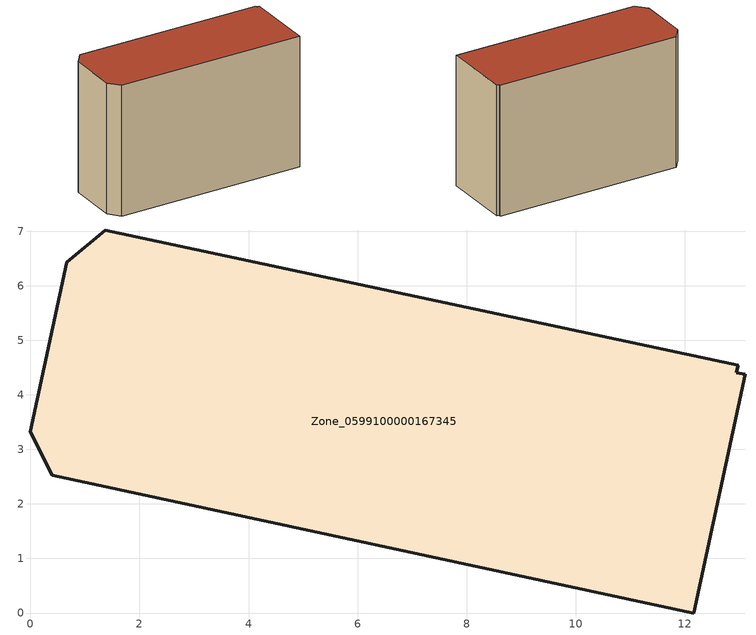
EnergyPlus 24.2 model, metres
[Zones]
Zone_0599100000167345
 floor ground (C_G): 1.37,7.02 12.98,4.54 12.95,4.41 13.11,4.38 12.16,0 0.4,2.52 0,3.33 0.67,6.43 z0
 wall outside (C_F): 0.67,6.43 0,3.33 0.4,2.52 12.16,0 13.11,4.38 12.95,4.41 12.98,4.54 1.37,7.02 0.67,6.43 z0:8.41
 roof outside (C_R): 12.98,4.54 1.37,7.02 0.67,6.43 0,3.33 0.4,2.52 12.16,0 13.11,4.38 12.95,4.41 z8.41
[BUILDING]
Pand.0599100000167345: North Axis=0; Terrain=City; Loads Convergence Tolerance Value=0.04; Temperature Convergence Tolerance Value=0.4; Solar Distribution=FullExterior; Maximum Number of Warmup Days=25; Minimum Number of Warmup Days=1
[Site:Location]
Rotterdam.The.Hague.AP_ZH_NLD Design_Conditions: Latitude=51.96; Longitude=4.45; Time Zone=1; Elevation=-4.5
[SITE:GROUNDTEMPERATURE:BUILDINGSURFACE]
18, 18, 18, 18, 18, 18, 18, 18, 18, 18, 18, 18
[MATERIAL] Thermal Absorptance=0.9; Solar Absorptance=0.7; Visible Absorptance=0.7
Name | Roughness | Thickness | Conductivity | Density | Specific Heat
G.TC.1975-1991 | MediumSmooth | 0.15 | 0.288461 | 540 | 1210
F.TC.1975-1991 | Rough | 0.3 | 0.230769 | 1920 | 840
R.TC.1975-1991 | MediumRough | 0.2 | 0.153846 | 1500 | 1000
[CONSTRUCTION]
C_G: G.TC.1975-1991
C_F: F.TC.1975-1991
C_R: R.TC.1975-1991
[ZONE]
Zone_0599100000167345: Type=1; Multiplier=1; Ceiling Height=Autocalculate; Volume=Autocalculate; Floor Area=autocalculate; Part of Total Floor Area=Yes
[ZONEINFILTRATION:DESIGNFLOWRATE]
Infil_Zone_0599100000167345: Zone or ZoneList or Space or SpaceList=Zone_0599100000167345; Schedule=AlwaysOn; Design Flow Rate Calculation Method=Flow/Area; Flow Rate per Floor Area=0.003; Constant Term Coefficient=1; Temperature Term Coefficient=0; Velocity Term Coefficient=0; Velocity Squared Term Coefficient=0
[HVACTEMPLATE:ZONE:IDEALLOADSAIRSYSTEM]
Zone_0599100000167345: Maximum Heating Supply Air Temperature=50; Minimum Cooling Supply Air Temperature=13; Maximum Heating Supply Air Humidity Ratio=0.0156; Minimum Cooling Supply Air Humidity Ratio=0.0077; Heating Limit=NoLimit; Cooling Limit=NoLimit; Dehumidification Control Type=ConstantSensibleHeatRatio; Cooling Sensible Heat Ratio=0.7; Dehumidification Setpoint=60; Humidification Control Type=None; Humidification Setpoint=30; Outdoor Air Method=None; Outdoor Air Flow Rate per Person=0.00944; Outdoor Air Flow Rate per Zone Floor Area=0; Outdoor Air Flow Rate per Zone=0; Demand Controlled Ventilation Type=None; Outdoor Air Economizer Type=NoEconomizer; Heat Recovery Type=None; Sensible Heat Recovery Effectiveness=0.7; Latent Heat Recovery Effectiveness=0.65
[ZONECONTROL:THERMOSTAT]
ThermostatControl_Zone_0599100000167345: Zone or ZoneList=Zone_0599100000167345; Control Type Schedule=DualSetpointControlType; Control 1=Thermostat_Zone_0599100000167345; Temperature Difference Between Cutout And Setpoint=0
[THERMOSTATSETPOINT:DUALSETPOINT]
Thermostat_Zone_0599100000167345: Heating Setpoint Temperature Schedule=HeatingSetpoint_Zone_0599100000167345; Cooling Setpoint Temperature Schedule=CoolingSetpoint_Zone_0599100000167345
[SCHEDULE:COMPACT]
HeatingSetpoint_Zone_0599100000167345: Through: 12/31, For: AllDays, Until: 24:00, 21
CoolingSetpoint_Zone_0599100000167345: Through: 12/31, For: AllDays, Until: 24:00, 24
DualSetpointControlType: Through: 12/31, For: AllDays, Until: 24:00, 4
AlwaysOn: Through: 12/31, For: AllDays, Until: 24:00, 1
